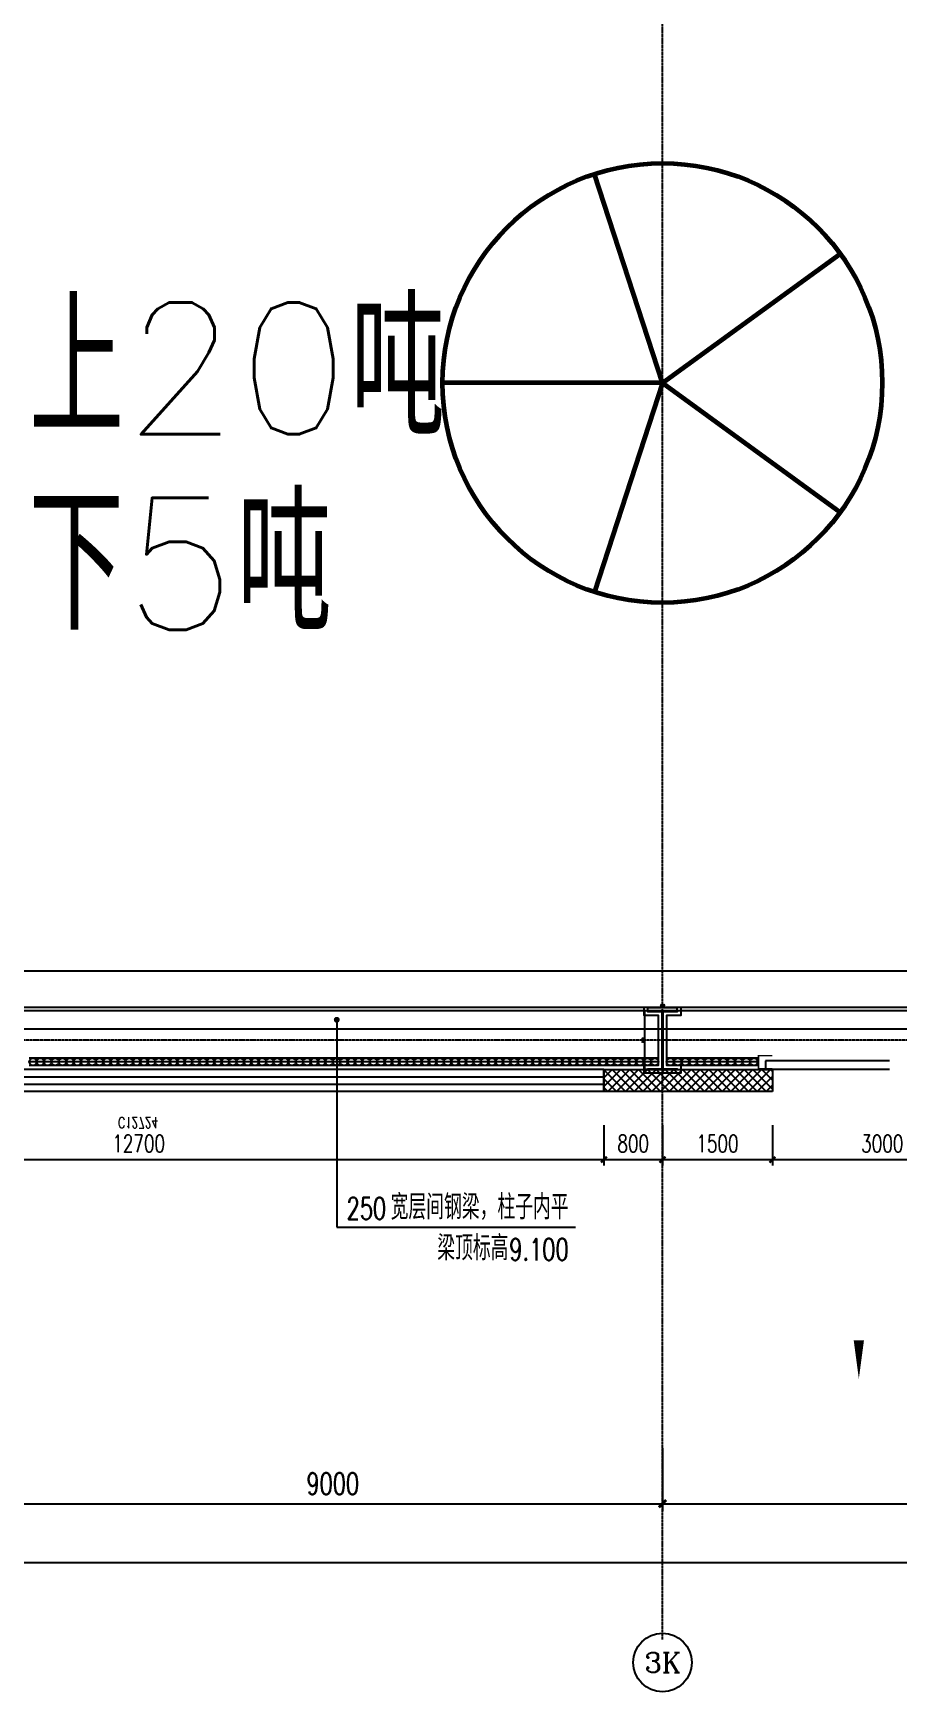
# Model space of a CAD drawing. Extents: x -954573 to 446329, y 489853 to 1226784.
# Drawn here: x -218443 to -206642, y 540024 to 562671 of the extents above; entities that cross this region are included whole.
import ezdxf
from ezdxf.enums import TextEntityAlignment as Align

# ---------------------------------------------------------------- set-up
doc = ezdxf.new("R2010")
doc.units = 0
doc.header["$LTSCALE"] = 10
doc.header["$MEASUREMENT"] = 0
for name, pattern in [('10平面$0$10平面$0$DASH', [0.35, 0.25, -0.1]), ('10平面$0$DOTE', [2.42, 2, -0.2, 0.02, -0.2]), ('10平面$1$DASH', [0.35, 0.25, -0.1])]:
    doc.linetypes.add(name, pattern=pattern)
doc.layers.get('Defpoints').update_dxf_attribs({"color": 210})
for name, color, linetype in [('10平面$0$10平面$0$WINDOW', 8, 'Continuous'), ('10平面$0$A-AXIS-D', 8, 'Continuous'), ('10平面$0$A-AXIS-DOTE', 8, '10平面$0$DOTE'), ('10平面$0$A-AXIS-DP', 8, 'Continuous'), ('10平面$0$A-AXIS-SYMB', 8, 'Continuous'), ('10平面$0$A-HATCH-2', 8, 'Continuous'), ('10平面$0$A-HRAIL', 8, 'Continuous'), ('10平面$0$A-LIN-V', 8, 'Continuous'), ('10平面$0$A-SFCE', 8, 'Continuous'), ('10平面$0$A-WINDOW', 8, 'Continuous'), ('10平面$0$AS-COLN', 8, 'Continuous'), ('10平面$0$AS-WALL', 8, 'Continuous'), ('10平面$0$DIM_SYMB', 8, 'Continuous'), ('10平面$0$PUB_HATCH', 8, 'Continuous'), ('10平面$0$PUB_TEXT', 8, 'Continuous'), ('10平面$0$建-窗', 8, 'Continuous'), ('10平面$0$建-门窗编号', 8, 'Continuous'), ('A-LIN-V', 9, 'Continuous')]:
    doc.layers.add(name, color=color, linetype=linetype)
doc.styles.add('10平面$0$_TCH_AXIS', font='COMPLEX', dxfattribs={"bigfont": 'GBCBIG'})
doc.styles.add('10平面$0$_TCH_DIM', font='SIMPLEX', dxfattribs={"bigfont": 'GBCBIG'})
doc.styles.add('10平面$0$_TCH_DIM_T3', font='SIMPLEX', dxfattribs={"width": 0.705882, "bigfont": 'GBCBIG'})
doc.styles.add('10平面$0$A-STANDARD', font='SIMPLEX', dxfattribs={"bigfont": 'GBCBIG'})
doc.styles.add('10平面$0$A-WIN-LABEL', font='SIMPLEX', dxfattribs={"bigfont": 'GBCBIG'})
doc.dimstyles.new('10平面$0$_TCH_ARCH&&10', dxfattribs={"dimtxt": 29.75, "dimasz": 10, "dimexe": 10, "dimexo": 10, "dimgap": 12.625, "dimtad": 1, "dimdec": 0, "dimzin": 0, "dimdsep": 46, "dimtxsty": '10平面$0$_TCH_DIM_T3', "dimblk": '10平面$0$_ArchTick', "dimcen": 0.09, "dimclrt": 7, "dimazin": 2, "dimtfac": 1, "dimtdec": 0, "dimtix": 1, "dimtmove": 2, "dimatfit": 3, "dimfxl": 0, "dimtolj": 1, "dimtzin": 0, "dimarcsym": 0})
doc.dimstyles.new('10平面$0$_TCH_ARCH&&100', dxfattribs={"dimtxt": 297.5, "dimasz": 100, "dimexe": 100, "dimexo": 100, "dimgap": 126.25, "dimtad": 1, "dimdec": 0, "dimzin": 0, "dimdsep": 46, "dimtxsty": '10平面$0$_TCH_DIM_T3', "dimblk": '10平面$0$_ArchTick', "dimcen": 0.09, "dimclrt": 7, "dimazin": 2, "dimtfac": 1, "dimtdec": 0, "dimtix": 1, "dimtmove": 2, "dimatfit": 3, "dimfxl": 0, "dimtolj": 1, "dimtzin": 0, "dimarcsym": 0})
doc.dimstyles.new('10平面$0$_TCH_ARCH&&80', dxfattribs={"dimtxt": 238, "dimasz": 80, "dimexe": 80, "dimexo": 80, "dimgap": 101, "dimtad": 1, "dimdec": 0, "dimzin": 0, "dimdsep": 46, "dimtxsty": '10平面$0$_TCH_DIM_T3', "dimblk": '10平面$0$_ArchTick', "dimcen": 0.09, "dimclrt": 7, "dimazin": 2, "dimtfac": 1, "dimtdec": 0, "dimtix": 1, "dimtmove": 2, "dimatfit": 3, "dimfxl": 0, "dimtolj": 1, "dimtzin": 0, "dimarcsym": 0})

# ---------------------------------------------------------------- blocks, each defined once
blk = doc.blocks.new('10平面$0$_ArchTick')
at = {"color": 0, "linetype": 'ByBlock', "const_width": 0.4}
blk.add_lwpolyline([(-0.5, -0.5), (0.5, 0.5)], dxfattribs=at)
blk = doc.blocks.new('*D2951')
at = {"layer": '10平面$0$A-AXIS-D', "color": 0, "lineweight": -2}
for p, q in [((1882, -261470), (1882, -262328)), ((10882, -261470), (10882, -262328)), ((1882, -262228), (10882, -262228))]:
    blk.add_line(p, q, dxfattribs=at)
at = {"layer": 'Defpoints', "color": 0}
for p in [(1882, -261370), (10882, -261370), (10882, -262228)]:
    blk.add_point(p, dxfattribs=at)
at = {"layer": '10平面$0$A-AXIS-D', "color": 0, "lineweight": -2, "xscale": 100, "yscale": 100, "zscale": 100, "rotation": 180}
blk.add_blockref('10平面$0$_ArchTick', (1882, -262228), dxfattribs=at)
at = {"layer": '10平面$0$A-AXIS-D', "color": 0, "lineweight": -2, "xscale": 100, "yscale": 100, "zscale": 100}
blk.add_blockref('10平面$0$_ArchTick', (10882, -262228), dxfattribs=at)
at = {"layer": '10平面$0$A-AXIS-D', "color": 7, "insert": (6382, -261953), "char_height": 297.5, "attachment_point": 5, "style": '10平面$0$_TCH_DIM_T3'}
blk.add_mtext('\\A1;9000', dxfattribs=at)
blk = doc.blocks.new('*D2952')
at = {"layer": '10平面$0$A-AXIS-D', "color": 0, "lineweight": -2}
for p, q in [((10882, -261470), (10882, -262328)), ((19882, -261470), (19882, -262328)), ((10882, -262228), (19882, -262228))]:
    blk.add_line(p, q, dxfattribs=at)
at = {"layer": 'Defpoints', "color": 0}
for p in [(10882, -261370), (19882, -261370), (19882, -262228)]:
    blk.add_point(p, dxfattribs=at)
at = {"layer": '10平面$0$A-AXIS-D', "color": 0, "lineweight": -2, "xscale": 100, "yscale": 100, "zscale": 100, "rotation": 180}
blk.add_blockref('10平面$0$_ArchTick', (10882, -262228), dxfattribs=at)
at = {"layer": '10平面$0$A-AXIS-D', "color": 0, "lineweight": -2, "xscale": 100, "yscale": 100, "zscale": 100}
blk.add_blockref('10平面$0$_ArchTick', (19882, -262228), dxfattribs=at)
at = {"layer": '10平面$0$A-AXIS-D', "color": 7, "insert": (15382, -261953), "char_height": 297.5, "attachment_point": 5, "style": '10平面$0$_TCH_DIM_T3'}
blk.add_mtext('\\A1;9000', dxfattribs=at)
blk = doc.blocks.new('*D3086')
at = {"layer": '10平面$0$A-AXIS-D', "color": 0, "lineweight": -2}
for p, q in [((-93018, -261570), (-93018, -263128)), ((92682, -261570), (92682, -263128)), ((-93018, -263028), (92682, -263028))]:
    blk.add_line(p, q, dxfattribs=at)
at = {"layer": 'Defpoints', "color": 0}
for p in [(-93018, -261470), (92682, -261470), (92682, -263028)]:
    blk.add_point(p, dxfattribs=at)
at = {"layer": '10平面$0$A-AXIS-D', "color": 0, "lineweight": -2, "xscale": 100, "yscale": 100, "zscale": 100, "rotation": 180}
blk.add_blockref('10平面$0$_ArchTick', (-93018, -263028), dxfattribs=at)
at = {"layer": '10平面$0$A-AXIS-D', "color": 0, "lineweight": -2, "xscale": 100, "yscale": 100, "zscale": 100}
blk.add_blockref('10平面$0$_ArchTick', (92682, -263028), dxfattribs=at)
at = {"layer": '10平面$0$A-AXIS-D', "color": 7, "insert": (-168, -262753), "char_height": 297.5, "attachment_point": 5, "style": '10平面$0$_TCH_DIM_T3'}
blk.add_mtext('\\A1;185700', dxfattribs=at)
blk = doc.blocks.new('10平面$0$G$C2F382D44')
at = {"color": 2, "style": '10平面$0$A-STANDARD'}
for s, p in [('上20吨', (-2949, 425)), ('下5吨', (-2952, -2245))]:
    blk.add_text(s, height=1800, dxfattribs=at).set_placement(p)
blk = doc.blocks.new('10平面$0$10平面$0$$DorLib2D$00000126')
at = {"color": 0, "linetype": 'Continuous'}
for p, q in [((-0.532, 0.5), (-0.532, 0.9)), ((0.532, 0.9), (0.532, 0.5))]:
    blk.add_line(p, q, dxfattribs=at)
at = {"color": 0, "linetype": '10平面$0$10平面$0$DASH'}
for p, q in [((-0.532, 0.9), (0.532, 0.9)), ((-0.532, 0.5), (0.532, 0.5))]:
    blk.add_line(p, q, dxfattribs=at)
blk = doc.blocks.new('10平面$0$WINDOW2DLIB$DYNSTYLE$00000005')
at = {"color": 0}
for points in [[(-0.5, 0.5), (-0.5, -0.5)], [(-0.5, 0.5), (0.5, 0.5)], [(0.5, -0.5), (0.5, 0.5)], [(0.5, 0.1667), (-0.5, 0.1667)], [(0.5, -0.1667), (-0.5, -0.1667)], [(-0.5, -0.5), (0.5, -0.5)]]:
    blk.add_lwpolyline(points, dxfattribs=at)
blk = doc.blocks.new('10平面$0$42343243')
at = {"layer": '10平面$0$PUB_HATCH'}
h = blk.add_hatch(dxfattribs=at)
h.set_pattern_fill('多孔材料', color=256, scale=30, style=0)
h.set_pattern_definition([(45, (60, 0), (-60.000061, 60.000061), []), (135, (60, 0), (-60.000061, -60.000061), [])])
h.paths.add_polyline_path([(-208354, 1223170), (-210654, 1223170), (-210654, 1222870), (-208354, 1222870)])
at = {"layer": '10平面$0$AS-WALL'}
for p, q in [((-208354, 1223170), (-210654, 1223170)), ((-210654, 1223170), (-210654, 1222870)), ((-208354, 1222870), (-208354, 1223170)), ((-210654, 1222870), (-208354, 1222870))]:
    blk.add_line(p, q, dxfattribs=at)
at = {"layer": '10平面$0$10平面$0$WINDOW', "xscale": 6000, "yscale": 300, "zscale": 300, "rotation": 180}
blk.add_blockref('10平面$0$10平面$0$$DorLib2D$00000126', (-205254, 1223020), dxfattribs=at)
at = {"layer": '10平面$0$建-窗'}
ref = blk.add_blockref('10平面$0$WINDOW2DLIB$DYNSTYLE$00000005', (-217004, 1223020), dxfattribs=dict(at, xscale=-12700, yscale=-300, zscale=300, rotation=359.999999999664))
ref.add_attrib('A', 'C12724', (-217284, 1223521), dxfattribs={"layer": '10平面$0$建-门窗编号', "height": 148.8, "style": '10平面$0$A-WIN-LABEL', "width": 0.705882})
blk = doc.blocks.new('10平面$0$3243243')
at = {"layer": '10平面$0$A-AXIS-SYMB'}
for p, q in [((-214300, 549200), (-214300, 546370)), ((-214300, 546370), (-211040, 546370))]:
    blk.add_line(p, q, dxfattribs=at)
at = {"layer": '10平面$0$A-AXIS-SYMB', "const_width": 40}
blk.add_lwpolyline([(-214300, 549220, 1), (-214300, 549180, 1)], format="xyb", close=True, dxfattribs=at)
at = {"layer": '10平面$0$A-SFCE', "linetype": '10平面$1$DASH'}
for p, q in [((-201004.2, 549320), (-218704.2, 549320)), ((-201004.2, 549070), (-218704.2, 549070))]:
    blk.add_line(p, q, dxfattribs=at)
at = {"layer": '10平面$0$PUB_TEXT', "style": '10平面$0$_TCH_DIM', "width": 0.705882}
for s, p in [('250', (-214165.2, 546475)), ('9.100', (-211945, 545915))]:
    blk.add_text(s, height=297.5, dxfattribs=at).set_placement(p)
at = {"layer": '10平面$0$PUB_TEXT', "style": '10平面$0$_TCH_DIM'}
for s, p in [('宽层间钢梁，柱子内平', (-213565.2, 546475)), ('梁顶标高', (-212928, 545915))]:
    blk.add_text(s, height=337.59, dxfattribs=at).set_placement(p)
blk = doc.blocks.new('10平面$0$4324324')
at = {"layer": '10平面$0$A-HATCH-2', "linetype": '10平面$1$DASH'}
for p, q in [((-312854.2, 549870), (-138054.2, 549870)), ((-312854.2, 549370), (-138054.2, 549370))]:
    blk.add_line(p, q, dxfattribs=at)
blk = doc.blocks.new('10平面$0$w4324324')
at = {"layer": '10平面$0$A-HATCH-2', "lineweight": 60}
for q in [(-1694760, 686605), (-1697614, 684532), (-1691907, 684532), (-1696524, 681178), (-1692997, 681178)]:
    blk.add_line((-1694760, 683605), q, dxfattribs=at)
blk.add_circle((-1694760, 683605), 3000, dxfattribs=at)
blk = doc.blocks.new('10平面$0$342343')
at = {"layer": '10平面$0$A-LIN-V'}
blk.add_blockref('10平面$0$w4324324', (1030710, 9556), dxfattribs=at)
blk = doc.blocks.new('*D3408')
at = {"layer": '10平面$0$A-AXIS-DP', "color": 0, "lineweight": -2}
for p, q in [((-165054, 621030), (-165054, 621079)), ((-165054, 621069), (-164654, 621069)), ((-164654, 621030), (-164654, 621079))]:
    blk.add_line(p, q, dxfattribs=at)
at = {"layer": 'Defpoints', "color": 0}
for p in [(-165054, 621020), (-164654, 621069), (-164654, 621020)]:
    blk.add_point(p, dxfattribs=at)
at = {"layer": '10平面$0$A-AXIS-DP', "color": 0, "lineweight": -2, "xscale": 10, "yscale": 10, "zscale": 10, "rotation": 180}
blk.add_blockref('10平面$0$_ArchTick', (-165054, 621069), dxfattribs=at)
at = {"layer": '10平面$0$A-AXIS-DP', "color": 0, "lineweight": -2, "xscale": 10, "yscale": 10, "zscale": 10}
blk.add_blockref('10平面$0$_ArchTick', (-164654, 621069), dxfattribs=at)
at = {"layer": '10平面$0$A-AXIS-DP', "color": 7, "insert": (-164854, 621096), "char_height": 29.8, "attachment_point": 5, "style": '10平面$0$_TCH_DIM_T3'}
blk.add_mtext('\\A1;400', dxfattribs=at)
blk = doc.blocks.new('*D3409')
at = {"layer": '10平面$0$A-AXIS-DP', "color": 0, "lineweight": -2}
for p, q in [((-165064, 621020), (-165105, 621020)), ((-165095, 620220), (-165095, 621020)), ((-165064, 620220), (-165105, 620220))]:
    blk.add_line(p, q, dxfattribs=at)
at = {"layer": 'Defpoints', "color": 0}
for p in [(-165095, 621020), (-165054, 621020), (-165054, 620220)]:
    blk.add_point(p, dxfattribs=at)
at = {"layer": '10平面$0$A-AXIS-DP', "color": 0, "lineweight": -2, "xscale": 10, "yscale": 10, "zscale": 10}
for p, rotation in [((-165095, 621020), 90), ((-165095, 620220), 270)]:
    blk.add_blockref('10平面$0$_ArchTick', p, dxfattribs=dict(at, rotation=rotation))
at = {"layer": '10平面$0$A-AXIS-DP', "color": 7, "insert": (-165123, 620620), "char_height": 29.8, "attachment_point": 5, "rotation": 90, "style": '10平面$0$_TCH_DIM_T3'}
blk.add_mtext('\\A1;800', dxfattribs=at)
blk = doc.blocks.new('10平面$0$3333')
at = {"layer": '10平面$0$A-SFCE', "const_width": 20}
blk.add_lwpolyline([(-227064, 766320), (-227064, 766510), (-227244, 766510), (-227244, 766320)], dxfattribs=at)
blk = doc.blocks.new('10平面$0$99平面图例外参$0$$LinePat$圆环')
for points in [[(0, 150), (300, 150)], [(0, 0), (300, 0)], [(0, -150), (300, -150)]]:
    blk.add_lwpolyline(points)
at = {"color": 0}
blk.add_circle((150, 0), 150, dxfattribs=at)
blk = doc.blocks.new('10平面$0$34242343243')
at = {"layer": '10平面$0$A-HRAIL', "yscale": 0.3333333333333333, "zscale": 0.3333333333333333}
for p, xscale, rotation in [((-218396, 548626), 0.3368181818181818, 180.0000000002033), ((-218295, 548626), 0.3368181818181818, 180.0000000002033), ((-218194, 548626), 0.3368181818181818, 180.0000000002033), ((-218093, 548626), 0.3368181818181818, 180.0000000002033), ((-217992, 548626), 0.3368181818181818, 180.0000000002033), ((-217891, 548626), 0.3368181818181818, 180.0000000002033), ((-217790, 548626), 0.3368181818181818, 180.0000000002033), ((-217689, 548626), 0.3368181818181818, 180.0000000002033), ((-217588, 548626), 0.3368181818181818, 180.0000000002033), ((-217487, 548626), 0.3368181818181818, 180.0000000002033), ((-217386, 548626), 0.3368181818181818, 180.0000000002033), ((-217285, 548626), 0.3368181818181818, 180.0000000002033), ((-217183, 548626), 0.3368181818181818, 180.0000000002033), ((-217082, 548626), 0.3368181818181818, 180.0000000002033), ((-216981, 548626), 0.3368181818181818, 180.0000000002033), ((-216880, 548626), 0.3368181818181818, 180.0000000002033), ((-216779, 548626), 0.3368181818181818, 180.0000000002033), ((-216678, 548626), 0.3368181818181818, 180.0000000002033), ((-216577, 548626), 0.3368181818181818, 180.0000000002033), ((-216476, 548626), 0.3368181818181818, 180.0000000002033), ((-216375, 548626), 0.3368181818181818, 180.0000000002033), ((-216274, 548626), 0.3368181818181818, 180.0000000002033), ((-216173, 548626), 0.3368181818181818, 180.0000000002033), ((-216072, 548626), 0.3368181818181818, 180.0000000002033), ((-215971, 548626), 0.3368181818181818, 180.0000000002033), ((-215870, 548626), 0.3368181818181818, 180.0000000002033), ((-215769, 548626), 0.3368181818181818, 180.0000000002033), ((-215668, 548626), 0.3368181818181818, 180.0000000002033), ((-215567, 548626), 0.3368181818181818, 180.0000000002033), ((-215466, 548626), 0.3368181818181818, 180.0000000002033), ((-215365, 548626), 0.3368181818181818, 180.0000000002033), ((-215264, 548626), 0.3368181818181818, 180.0000000002033), ((-215163, 548626), 0.3368181818181818, 180.0000000002033), ((-215062, 548626), 0.3368181818181818, 180.0000000002033), ((-214960, 548626), 0.3368181818181818, 180.0000000002033), ((-214859, 548626), 0.3368181818181818, 180.0000000002033), ((-214758, 548626), 0.3368181818181818, 180.0000000002033), ((-214657, 548626), 0.3368181818181818, 180.0000000002033), ((-214556, 548626), 0.3368181818181818, 180.0000000002033), ((-214455, 548626), 0.3368181818181818, 180.0000000002033), ((-214354, 548626), 0.3368181818181818, 180.0000000002033), ((-214253, 548626), 0.3368181818181818, 180.0000000002033), ((-214152, 548626), 0.3368181818181818, 180.0000000002033), ((-214051, 548626), 0.3368181818181818, 180.0000000002033), ((-213950, 548626), 0.3368181818181818, 180.0000000002033), ((-213849, 548626), 0.3368181818181818, 180.0000000002033), ((-213748, 548626), 0.3368181818181818, 180.0000000002033), ((-213647, 548626), 0.3368181818181818, 180.0000000002033), ((-213546, 548626), 0.3368181818181818, 180.0000000002033), ((-213445, 548626), 0.3368181818181818, 180.0000000002033), ((-213344, 548626), 0.3368181818181818, 180.0000000002033), ((-213243, 548626), 0.3368181818181818, 180.0000000002033), ((-213142, 548626), 0.3368181818181818, 180.0000000002033), ((-213041, 548626), 0.3368181818181818, 180.0000000002033), ((-212940, 548626), 0.3368181818181818, 180.0000000002033), ((-212839, 548626), 0.3368181818181818, 180.0000000002033), ((-212737, 548626), 0.3368181818181818, 180.0000000002033), ((-212636, 548626), 0.3368181818181818, 180.0000000002033), ((-212535, 548626), 0.3368181818181818, 180.0000000002033), ((-212434, 548626), 0.3368181818181818, 180.0000000002033), ((-212333, 548626), 0.3368181818181818, 180.0000000002033), ((-212232, 548626), 0.3368181818181818, 180.0000000002033), ((-212131, 548626), 0.3368181818181818, 180.0000000002033), ((-212030, 548626), 0.3368181818181818, 180.0000000002033), ((-211929, 548626), 0.3368181818181818, 180.0000000002033), ((-211828, 548626), 0.3368181818181818, 180.0000000002033), ((-211727, 548626), 0.3368181818181818, 180.0000000002033), ((-211626, 548626), 0.3368181818181818, 180.0000000002033), ((-211525, 548626), 0.3368181818181818, 180.0000000002033), ((-211424, 548626), 0.3368181818181818, 180.0000000002033), ((-211323, 548626), 0.3368181818181818, 180.0000000002033), ((-211222, 548626), 0.3368181818181818, 180.0000000002033), ((-211121, 548626), 0.3368181818181818, 180.0000000002033), ((-211020, 548626), 0.3368181818181818, 180.0000000002033), ((-210919, 548626), 0.3368181818181818, 180.0000000002033), ((-210818, 548626), 0.3368181818181818, 180.0000000002033), ((-210717, 548626), 0.3368181818181818, 180.0000000002033), ((-210616, 548626), 0.3368181818181818, 180.0000000002033), ((-210514, 548626), 0.3368181818181818, 180.0000000002033), ((-210413, 548626), 0.3368181818181818, 180.0000000002033), ((-210312, 548626), 0.3368181818181818, 180.0000000002033), ((-210211, 548626), 0.3368181818181818, 180.0000000002033), ((-210110, 548626), 0.3368181818181818, 180.0000000002033), ((-210009, 548626), 0.3368181818181818, 180.0000000002033), ((-209908, 548626), 0.3368181818181818, 180.0000000002033), ((-209696, 548626), 0.3461108940497231, 180.0000000002034), ((-209593, 548626), 0.3461108940497231, 180.0000000002034), ((-209489, 548626), 0.3461108940497231, 180.0000000002034), ((-209385, 548626), 0.3461108940497231, 180.0000000002034), ((-209281, 548626), 0.3461108940497231, 180.0000000002034), ((-209177, 548626), 0.3461108940497231, 180.0000000002034), ((-209073, 548626), 0.3461108940497231, 180.0000000002034), ((-208970, 548626), 0.3461108940497231, 180.0000000002034), ((-208866, 548626), 0.3461108940497231, 180.0000000002034), ((-208762, 548626), 0.3461108940497231, 180.0000000002034), ((-208658, 548626), 0.3461108940497231, 180.0000000002034), ((-208554, 548626), 0.3461108940497231, 180.0000000002034)]:
    blk.add_blockref('10平面$0$99平面图例外参$0$$LinePat$圆环', p, dxfattribs=dict(at, xscale=xscale, rotation=rotation))
at = {"layer": '10平面$0$A-SFCE', "xscale": -1.000000000000006, "rotation": 90}
blk.add_blockref('10平面$0$3333', (557967, 321466), dxfattribs=at)
blk = doc.blocks.new('*D4107')
at = {"layer": '10平面$0$A-AXIS-DP', "color": 0, "lineweight": -2}
for p, q in [((-223354, 547760), (-223354, 547210)), ((-210654, 547760), (-210654, 547210)), ((-223354, 547290), (-210654, 547290))]:
    blk.add_line(p, q, dxfattribs=at)
at = {"layer": 'Defpoints', "color": 0}
for p in [(-223354, 547840), (-210654, 547840), (-210654, 547290)]:
    blk.add_point(p, dxfattribs=at)
at = {"layer": '10平面$0$A-AXIS-DP', "color": 0, "lineweight": -2, "xscale": 80, "yscale": 80, "zscale": 80, "rotation": 180}
blk.add_blockref('10平面$0$_ArchTick', (-223354, 547290), dxfattribs=at)
at = {"layer": '10平面$0$A-AXIS-DP', "color": 0, "lineweight": -2, "xscale": 80, "yscale": 80, "zscale": 80}
blk.add_blockref('10平面$0$_ArchTick', (-210654, 547290), dxfattribs=at)
at = {"layer": '10平面$0$A-AXIS-DP', "color": 7, "insert": (-217004, 547510), "char_height": 238, "attachment_point": 5, "style": '10平面$0$_TCH_DIM_T3'}
blk.add_mtext('\\A1;12700', dxfattribs=at)
blk = doc.blocks.new('*D4108')
at = {"layer": '10平面$0$A-AXIS-DP', "color": 0, "lineweight": -2}
for p, q in [((-210654, 547760), (-210654, 547210)), ((-209854, 547760), (-209854, 547210)), ((-210654, 547290), (-209854, 547290))]:
    blk.add_line(p, q, dxfattribs=at)
at = {"layer": 'Defpoints', "color": 0}
for p in [(-210654, 547840), (-209854, 547840), (-209854, 547290)]:
    blk.add_point(p, dxfattribs=at)
at = {"layer": '10平面$0$A-AXIS-DP', "color": 0, "lineweight": -2, "xscale": 80, "yscale": 80, "zscale": 80, "rotation": 180}
blk.add_blockref('10平面$0$_ArchTick', (-210654, 547290), dxfattribs=at)
at = {"layer": '10平面$0$A-AXIS-DP', "color": 0, "lineweight": -2, "xscale": 80, "yscale": 80, "zscale": 80}
blk.add_blockref('10平面$0$_ArchTick', (-209854, 547290), dxfattribs=at)
at = {"layer": '10平面$0$A-AXIS-DP', "color": 7, "insert": (-210254, 547510), "char_height": 238, "attachment_point": 5, "style": '10平面$0$_TCH_DIM_T3'}
blk.add_mtext('\\A1;800', dxfattribs=at)
blk = doc.blocks.new('*D4109')
at = {"layer": '10平面$0$A-AXIS-DP', "color": 0, "lineweight": -2}
for p, q in [((-209854, 547760), (-209854, 547210)), ((-208354, 547760), (-208354, 547210)), ((-209854, 547290), (-208354, 547290))]:
    blk.add_line(p, q, dxfattribs=at)
at = {"layer": 'Defpoints', "color": 0}
for p in [(-209854, 547840), (-208354, 547840), (-208354, 547290)]:
    blk.add_point(p, dxfattribs=at)
at = {"layer": '10平面$0$A-AXIS-DP', "color": 0, "lineweight": -2, "xscale": 80, "yscale": 80, "zscale": 80, "rotation": 180}
blk.add_blockref('10平面$0$_ArchTick', (-209854, 547290), dxfattribs=at)
at = {"layer": '10平面$0$A-AXIS-DP', "color": 0, "lineweight": -2, "xscale": 80, "yscale": 80, "zscale": 80}
blk.add_blockref('10平面$0$_ArchTick', (-208354, 547290), dxfattribs=at)
at = {"layer": '10平面$0$A-AXIS-DP', "color": 7, "insert": (-209104, 547510), "char_height": 238, "attachment_point": 5, "style": '10平面$0$_TCH_DIM_T3'}
blk.add_mtext('\\A1;1500', dxfattribs=at)
blk = doc.blocks.new('*D4110')
at = {"layer": '10平面$0$A-AXIS-DP', "color": 0, "lineweight": -2}
for p, q in [((-208354, 547760), (-208354, 547210)), ((-205354, 547760), (-205354, 547210)), ((-208354, 547290), (-205354, 547290))]:
    blk.add_line(p, q, dxfattribs=at)
at = {"layer": 'Defpoints', "color": 0}
for p in [(-208354, 547840), (-205354, 547840), (-205354, 547290)]:
    blk.add_point(p, dxfattribs=at)
at = {"layer": '10平面$0$A-AXIS-DP', "color": 0, "lineweight": -2, "xscale": 80, "yscale": 80, "zscale": 80, "rotation": 180}
blk.add_blockref('10平面$0$_ArchTick', (-208354, 547290), dxfattribs=at)
at = {"layer": '10平面$0$A-AXIS-DP', "color": 0, "lineweight": -2, "xscale": 80, "yscale": 80, "zscale": 80}
blk.add_blockref('10平面$0$_ArchTick', (-205354, 547290), dxfattribs=at)
at = {"layer": '10平面$0$A-AXIS-DP', "color": 7, "insert": (-206854, 547510), "char_height": 238, "attachment_point": 5, "style": '10平面$0$_TCH_DIM_T3'}
blk.add_mtext('\\A1;3000', dxfattribs=at)
blk = doc.blocks.new('10平面$0$dote')
at = {"layer": '10平面$0$A-AXIS-D'}
blk.add_circle((10882.2, -264396), 400, dxfattribs=at)
at = {"layer": '10平面$0$A-AXIS-DOTE', "ltscale": 2}
for p, q in [((10882.2, -264080), (10882.2, -167560.7)), ((98696.4, -255900), (-97273.6, -255900))]:
    blk.add_line(p, q, dxfattribs=at)
at = {"layer": '10平面$0$PUB_TEXT', "style": '10平面$0$_TCH_AXIS'}
blk.add_text('3K', height=270.86, dxfattribs=at).set_placement((10637.1, -264531.5), (11127.3, -264531.5), align=Align.FIT)
at = {"layer": '10平面$0$A-AXIS-D'}
for base, p1, p2, picture, middle in [((92682.2, -263027.8), (-93017.8, -261469.8), (92682.2, -261469.8), '*D3086', (-167.8, -262752.8)), ((10882.2, -262227.8), (1882.2, -261369.8), (10882.2, -261369.8), '*D2951', (6382.2, -261952.8)), ((19882.2, -262227.8), (10882.2, -261369.8), (19882.2, -261369.8), '*D2952', (15382.2, -261952.8))]:
    dim = blk.add_linear_dim(base=base, p1=p1, p2=p2, angle=0, dimstyle='10平面$0$_TCH_ARCH&&100', override={"dimgap": 0}, dxfattribs=at)
    dim.commit()
    dim.dimension.update_dxf_attribs({"geometry": picture, "text_midpoint": middle, "dimtype": 129})
blk = doc.blocks.new('10平面$0$w42343243')
at = {"layer": '10平面$0$A-HATCH-2'}
blk.add_lwpolyline([(-165104.2, 621070), (-164604.2, 621070), (-164604.2, 620958), (-164800.2, 620958), (-164800.2, 620282), (-164604.2, 620282), (-164604.2, 620170), (-165104.2, 620170), (-165104.2, 620282), (-164908.2, 620282), (-164908.2, 620958), (-165104.2, 620958)], close=True, dxfattribs=at)
at = {"layer": '10平面$0$AS-COLN', "color": 3}
blk.add_lwpolyline([(-165054.2, 621020), (-164654.2, 621020), (-164654.2, 621008), (-164850.2, 621008), (-164850.2, 620232), (-164654.2, 620232), (-164654.2, 620220), (-165054.2, 620220), (-165054.2, 620232), (-164858.2, 620232), (-164858.2, 621008), (-165054.2, 621008)], close=True, dxfattribs=at)
at = {"layer": '10平面$0$A-AXIS-DP'}
for p1, p2, distance, picture, middle in [((-165054.2, 620220), (-165054.2, 621020), 41.2, '*D3409', (-165122.9, 620620)), ((-165054.2, 621020), (-164654.2, 621020), 48.8, '*D3408', (-164854.2, 621096.2))]:
    dim = blk.add_aligned_dim(p1=p1, p2=p2, distance=distance, dimstyle='10平面$0$_TCH_ARCH&&10', dxfattribs=at)
    dim.commit()
    dim.dimension.update_dxf_attribs({"geometry": picture, "text_midpoint": middle})
blk = doc.blocks.new('10平面$0$42343')
at = {"layer": '10平面$0$A-WINDOW'}
blk.add_blockref('10平面$0$w42343243', (-45000, -71700), dxfattribs=at)
blk = doc.blocks.new('10平面')
at = {"layer": '10平面$0$A-AXIS-SYMB'}
blk.add_lwpolyline([(-207174.2, 545757.7, 0, 0, 0), (-207174.2, 544297.7, 0, 140, 0), (-207174.2, 544822.7, 0, 0, 0)], format="xyseb", dxfattribs=at)
blk.add_blockref('10平面$0$G$C2F382D44', (-215550, 556770))
at = {"layer": '10平面$0$A-AXIS-DP'}
blk.add_blockref('10平面$0$3243243', (0, 0), dxfattribs=at)
at = {"layer": '10平面$0$A-LIN-V', "rotation": 90}
blk.add_blockref('10平面$0$342343', (483306.5, 1221945), dxfattribs=at)
at = {"layer": '10平面$0$A-WINDOW'}
for name in ['10平面$0$42343', '10平面$0$4324324']:
    blk.add_blockref(name, (0, 0), dxfattribs=at)
at = {"layer": '10平面$0$A-WINDOW', "xscale": -1, "rotation": 180}
blk.add_blockref('10平面$0$42343243', (0, 1771390), dxfattribs=at)
at = {"layer": '10平面$0$AS-WALL'}
blk.add_blockref('10平面$0$dote', (-220736.4, 804820), dxfattribs=at)
at = {"layer": '10平面$0$DIM_SYMB'}
blk.add_blockref('10平面$0$34242343243', (0, 0), dxfattribs=at)
at = {"layer": '10平面$0$A-AXIS-DP'}
for p1, p2, picture, middle in [((-223354.2, 547840), (-210654.2, 547840), '*D4107', (-217004.2, 547510)), ((-210654.2, 547840), (-209854.2, 547840), '*D4108', (-210254.2, 547510)), ((-209854.2, 547840), (-208354.2, 547840), '*D4109', (-209104.2, 547510)), ((-208354.2, 547840), (-205354.2, 547840), '*D4110', (-206854.2, 547510))]:
    dim = blk.add_aligned_dim(p1=p1, p2=p2, distance=-550, dimstyle='10平面$0$_TCH_ARCH&&80', dxfattribs=at)
    dim.commit()
    dim.dimension.update_dxf_attribs({"geometry": picture, "text_midpoint": middle})

msp = doc.modelspace()

# ---------------------------------------------------------------- block references
at = {"layer": 'A-LIN-V'}
msp.add_blockref('10平面', (0, 0), dxfattribs=at)

doc.saveas('drawing.dxf')
